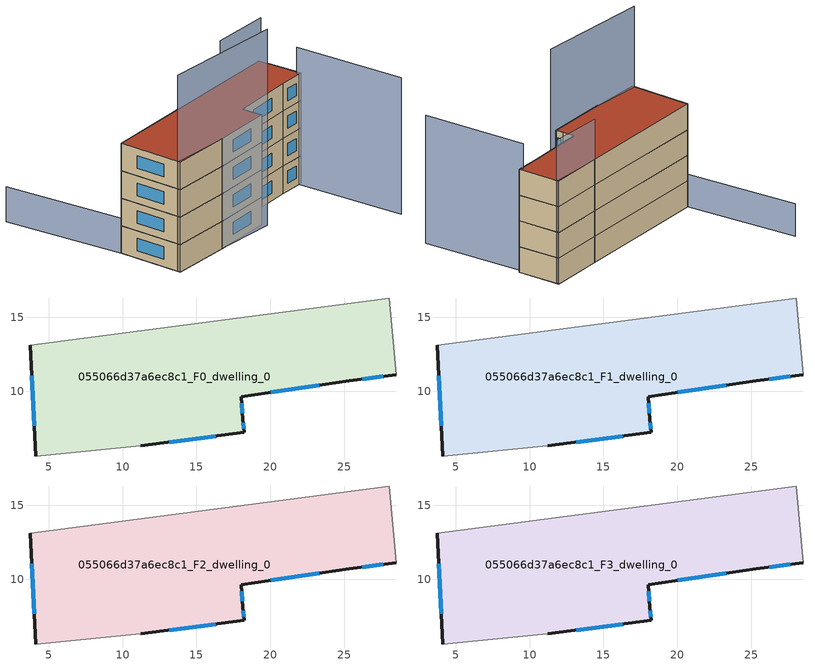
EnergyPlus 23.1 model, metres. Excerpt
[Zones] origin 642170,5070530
055066d37a6ec8c1_F0_dwelling_0
 floor ground (EU_floor_Construction): 28.54,11.11 28.04,16.32 21.34,15.42 3.73,13.12 4.12,5.62 11.23,6.32 18.23,7.21 18.14,8.12 18.04,9.62 25.34,10.71 z0
 wall outside (EU_wall_Construction): 4.12,5.62 3.73,13.12 / 28.54,11.11 25.34,10.71 18.04,9.62 18.14,8.12 18.23,7.21 11.23,6.32 z0:3
 wall adiabatic (EU_wall_Construction): 11.23,6.32 4.12,5.62 / 3.73,13.12 21.34,15.42 28.04,16.32 28.54,11.11 z0:3
 window (EU_Window_Construction): 16.31,6.97 13.16,6.56 / 4.02,7.68 3.84,11.06 / 27.66,11 26.22,10.82 / 23.33,10.41 20.05,9.92 / 18.06,9.2 18.11,8.53 / 18.16,7.87 18.21,7.46 z0.83:2.17
055066d37a6ec8c1_F1_dwelling_0
 floor to 055066d37a6ec8c1_F0_dwelling_0 (EU_floor_Construction): 28.54,11.11 28.04,16.32 21.34,15.42 3.73,13.12 4.12,5.62 11.23,6.32 18.23,7.21 18.13,8.12 18.04,9.62 25.34,10.71 z3
 wall outside (EU_wall_Construction): 4.12,5.62 3.73,13.12 / 28.54,11.11 25.34,10.71 18.04,9.62 18.14,8.12 18.23,7.21 11.23,6.32 z3:6
 wall adiabatic (EU_wall_Construction): 11.23,6.32 4.12,5.62 / 3.73,13.12 21.34,15.42 28.04,16.32 28.54,11.11 z3:6
 window (EU_Window_Construction): 16.31,6.97 13.16,6.56 / 4.02,7.68 3.84,11.06 / 27.66,11 26.22,10.82 / 23.33,10.41 20.05,9.92 / 18.06,9.2 18.11,8.53 / 18.16,7.87 18.21,7.46 z3.83:5.17
055066d37a6ec8c1_F2_dwelling_0
 floor to 055066d37a6ec8c1_F1_dwelling_0 (EU_floor_Construction): 28.54,11.11 28.04,16.32 21.34,15.42 3.73,13.12 4.12,5.62 11.23,6.32 18.23,7.21 18.13,8.12 18.04,9.62 25.34,10.71 z6
 wall outside (EU_wall_Construction): 4.12,5.62 3.73,13.12 / 28.54,11.11 25.34,10.71 18.04,9.62 18.14,8.12 18.23,7.21 11.23,6.32 z6:9
 wall adiabatic (EU_wall_Construction): 11.23,6.32 4.12,5.62 / 3.73,13.12 21.34,15.42 28.04,16.32 28.54,11.11 z6:9
 window (EU_Window_Construction): 16.31,6.97 13.16,6.56 / 4.02,7.68 3.84,11.06 / 27.66,11 26.22,10.82 / 23.33,10.41 20.05,9.92 / 18.06,9.2 18.11,8.53 / 18.16,7.87 18.21,7.46 z6.83:8.17
055066d37a6ec8c1_F3_dwelling_0
 floor to 055066d37a6ec8c1_F2_dwelling_0 (EU_floor_Construction): 28.54,11.11 28.04,16.32 21.34,15.42 3.73,13.12 4.12,5.62 11.23,6.32 18.23,7.21 18.13,8.12 18.04,9.62 25.34,10.71 z9
 wall outside (EU_wall_Construction): 4.12,5.62 3.73,13.12 / 28.54,11.11 25.34,10.71 18.04,9.62 18.14,8.12 18.23,7.21 11.23,6.32 z9:12
 wall adiabatic (EU_wall_Construction): 11.23,6.32 4.12,5.62 / 3.73,13.12 21.34,15.42 28.04,16.32 28.54,11.11 z9:12
 window (EU_Window_Construction): 16.31,6.97 13.16,6.56 / 4.02,7.68 3.84,11.06 / 27.66,11 26.22,10.82 / 23.33,10.41 20.05,9.92 / 18.06,9.2 18.11,8.53 / 18.16,7.87 18.21,7.46 z9.83:11.17
 roof outside (EU_roof_Construction): 28.04,16.32 28.54,11.11 25.34,10.71 18.04,9.62 18.14,8.12 18.23,7.21 11.23,6.32 4.12,5.62 3.73,13.12 21.34,15.42 z12
shading: 4.11,5.89 18.54,6.75 z0:21.4; 29.4,-1.43 28.1,11.28 z0:14.9; 21.83,15.48 3.73,13.12 / 3.73,13.12 1.93,26.87 z0:3.8; 28.1,16.07 21.26,15.41 z0:16.7
[Building]
EU S2 Campaign: North Axis=0; Terrain=City; Solar Distribution=FullExterior
[Site:Location]
Lyon-Bron: Latitude=45.75; Longitude=5; Time Zone=1; Elevation=198
[SizingPeriod:WeatherFileDays]
AnnualSizingPeriod: Begin Month=1; Begin Day of Month=1; End Month=12; End Day of Month=31; Day of Week for Start Day=Monday; Use Weather File Daylight Saving Period=No; Use Weather File Rain and Snow Indicators=No
[MATERIAL]
EU_InternalMass_Material: Roughness=MediumRough; Thickness=0.1; Conductivity=1; Density=1800; Specific Heat=900; Thermal Absorptance=0.9; Solar Absorptance=0.7; Visible Absorptance=0.7
[MATERIAL:NOMASS] Roughness=MediumRough; Thermal Absorptance=0.9; Solar Absorptance=0.7; Visible Absorptance=0.7
Name | Thermal Resistance
EU_wall_NoMass | 0.87146
EU_roof_NoMass | 0.842276
EU_floor_NoMass | 0.496999
[WINDOWMATERIAL:SIMPLEGLAZINGSYSTEM]
EU_Window_SimpleGlazing: UFactor=2.2525; Solar Heat Gain Coefficient=0.76; Visible Transmittance=0.76
[CONSTRUCTION]
EU_wall_Construction: EU_wall_NoMass
EU_roof_Construction: EU_roof_NoMass
EU_floor_Construction: EU_floor_NoMass
EU_InternalMass_Construction: EU_InternalMass_Material
EU_Window_Construction: EU_Window_SimpleGlazing
[ZONE] Type=1; Multiplier=1; Ceiling Height=autocalculate; Floor Area=autocalculate; Part of Total Floor Area=Yes
Name | Volume
055066d37a6ec8c1_F0_dwelling_0 | 490.573
055066d37a6ec8c1_F1_dwelling_0; 055066d37a6ec8c1_F2_dwelling_0 | 490.571
055066d37a6ec8c1_F3_dwelling_0 | 981.142
[INTERNALMASS] Construction=EU_InternalMass_Construction; Surface Area=163.524
Name | Zone or ZoneList
055066d37a6ec8c1_F0_dwelling_0_EU_InternalMass | 055066d37a6ec8c1_F0_dwelling_0
055066d37a6ec8c1_F1_dwelling_0_EU_InternalMass | 055066d37a6ec8c1_F1_dwelling_0
055066d37a6ec8c1_F2_dwelling_0_EU_InternalMass | 055066d37a6ec8c1_F2_dwelling_0
055066d37a6ec8c1_F3_dwelling_0_EU_InternalMass | 055066d37a6ec8c1_F3_dwelling_0
[OTHEREQUIPMENT] Fuel Type=Electricity; Design Level Calculation Method=Watts/Area; Power per Zone Floor Area=1; Fraction Latent=0; Fraction Radiant=0; Fraction Lost=0; Carbon Dioxide Generation Rate=0; EndUse Subcategory=EU_Step8_InternalGains
Name | Zone or ZoneList or Space or SpaceList | Schedule
EU_Step8_InternalGain_055066d37a6ec8c1_F0_dwelling_0_f000 | 055066d37a6ec8c1_F0_dwelling_0 | EU_Step8_GainSchedule_055066d37a6ec8c1_F0_dwelling_0_f000
EU_Step8_InternalGain_055066d37a6ec8c1_F1_dwelling_0_f000 | 055066d37a6ec8c1_F1_dwelling_0 | EU_Step8_GainSchedule_055066d37a6ec8c1_F1_dwelling_0_f000
EU_Step8_InternalGain_055066d37a6ec8c1_F2_dwelling_0_f000 | 055066d37a6ec8c1_F2_dwelling_0 | EU_Step8_GainSchedule_055066d37a6ec8c1_F2_dwelling_0_f000
EU_Step8_InternalGain_055066d37a6ec8c1_F3_dwelling_0_f000 | 055066d37a6ec8c1_F3_dwelling_0 | EU_Step8_GainSchedule_055066d37a6ec8c1_F3_dwelling_0_f000
[ZONEVENTILATION:DESIGNFLOWRATE] Schedule=EU_AlwaysOn; Design Flow Rate Calculation Method=AirChanges/Hour; Air Changes per Hour=0.425; Ventilation Type=Natural; Fan Pressure Rise=0; Fan Total Efficiency=1; Constant Term Coefficient=1; Temperature Term Coefficient=0; Velocity Term Coefficient=0; Velocity Squared Term Coefficient=0; Minimum Indoor Temperature=-100; Maximum Indoor Temperature=100; Delta Temperature=-100; Minimum Outdoor Temperature=-100; Maximum Outdoor Temperature=100; Maximum Wind Speed=40
Name | Zone or ZoneList or Space or SpaceList
EU_ConstantAir_055066d37a6ec8c1_F0_dwelling_0 | 055066d37a6ec8c1_F0_dwelling_0
EU_ConstantAir_055066d37a6ec8c1_F1_dwelling_0 | 055066d37a6ec8c1_F1_dwelling_0
EU_ConstantAir_055066d37a6ec8c1_F2_dwelling_0 | 055066d37a6ec8c1_F2_dwelling_0
EU_ConstantAir_055066d37a6ec8c1_F3_dwelling_0 | 055066d37a6ec8c1_F3_dwelling_0
[HVACTEMPLATE:THERMOSTAT] Constant Heating Setpoint=20; Constant Cooling Setpoint=50
EU_HeatOnly_055066d37a6ec8c1_F0_dwelling_0; EU_HeatOnly_055066d37a6ec8c1_F1_dwelling_0; EU_HeatOnly_055066d37a6ec8c1_F2_dwelling_0; EU_HeatOnly_055066d37a6ec8c1_F3_dwelling_0
[HVACTEMPLATE:ZONE:IDEALLOADSAIRSYSTEM] System Availability Schedule=EU_AlwaysOn; Maximum Heating Supply Air Temperature=50; Minimum Cooling Supply Air Temperature=13; Maximum Heating Supply Air Humidity Ratio=0.0156; Minimum Cooling Supply Air Humidity Ratio=0.0077; Heating Limit=NoLimit; Cooling Limit=NoLimit; Heating Availability Schedule=EU_AlwaysOn; Cooling Availability Schedule=EU_CoolingOff; Dehumidification Control Type=ConstantSensibleHeatRatio; Cooling Sensible Heat Ratio=0.7; Dehumidification Setpoint=60; Humidification Control Type=None; Humidification Setpoint=30; Outdoor Air Method=None; Outdoor Air Flow Rate per Person=0.00944; Outdoor Air Flow Rate per Zone Floor Area=0; Outdoor Air Flow Rate per Zone=0; Demand Controlled Ventilation Type=None; Outdoor Air Economizer Type=NoEconomizer; Heat Recovery Type=None; Sensible Heat Recovery Effectiveness=0.7; Latent Heat Recovery Effectiveness=0.65
Name | Template Thermostat
055066d37a6ec8c1_F0_dwelling_0 | EU_HeatOnly_055066d37a6ec8c1_F0_dwelling_0
055066d37a6ec8c1_F1_dwelling_0 | EU_HeatOnly_055066d37a6ec8c1_F1_dwelling_0
055066d37a6ec8c1_F2_dwelling_0 | EU_HeatOnly_055066d37a6ec8c1_F2_dwelling_0
055066d37a6ec8c1_F3_dwelling_0 | EU_HeatOnly_055066d37a6ec8c1_F3_dwelling_0
[SIZING:ZONE] Zone Cooling Design Supply Air Temperature Input Method=SupplyAirTemperature; Zone Cooling Design Supply Air Temperature=13; Zone Heating Design Supply Air Temperature Input Method=SupplyAirTemperature; Zone Heating Design Supply Air Temperature=50; Zone Cooling Design Supply Air Humidity Ratio=0.008; Zone Heating Design Supply Air Humidity Ratio=0.008; Cooling Design Air Flow Method=DesignDay; Cooling Design Air Flow Rate=0; Cooling Minimum Air Flow per Zone Floor Area=0.000762; Cooling Minimum Air Flow=0; Cooling Minimum Air Flow Fraction=0.2; Heating Design Air Flow Method=DesignDay; Heating Design Air Flow Rate=0; Heating Maximum Air Flow per Zone Floor Area=0.002032; Heating Maximum Air Flow=0.141576; Heating Maximum Air Flow Fraction=0.3; Account for Dedicated Outdoor Air System=No; Dedicated Outdoor Air System Control Strategy=NeutralSupplyAir; Dedicated Outdoor Air Low Setpoint Temperature for Design=autosize; Dedicated Outdoor Air High Setpoint Temperature for Design=autosize; Zone Load Sizing Method=Sensible Load Only No Latent Load; Zone Latent Cooling Design Supply Air Humidity Ratio Input Method=HumidityRatioDifference; Zone Cooling Design Supply Air Humidity Ratio Difference=0.005; Zone Latent Heating Design Supply Air Humidity Ratio Input Method=HumidityRatioDifference; Zone Humidification Design Supply Air Humidity Ratio Difference=0.005
055066d37a6ec8c1_F0_dwelling_0; 055066d37a6ec8c1_F1_dwelling_0; 055066d37a6ec8c1_F2_dwelling_0; 055066d37a6ec8c1_F3_dwelling_0
[SCHEDULE:CONSTANT]
Name | Hourly Value
EU_AlwaysOn | 1
EU_CoolingOff | 0
[SCHEDULE:FILE] Column Number=1; Rows to Skip at Top=0; Number of Hours of Data=8760; Column Separator=Comma; Interpolate to Timestep=No; Minutes per Item=60; Adjust Schedule for Daylight Savings=Yes
Name | File
EU_Step8_GainSchedule_055066d37a6ec8c1_F0_dwelling_0_f000 | ../../schedules/055066d37a6ec8c1/055066d37a6ec8c1_F0_dwelling_0_f000_gain.csv
EU_Step8_GainSchedule_055066d37a6ec8c1_F1_dwelling_0_f000 | ../../schedules/055066d37a6ec8c1/055066d37a6ec8c1_F1_dwelling_0_f000_gain.csv
EU_Step8_GainSchedule_055066d37a6ec8c1_F2_dwelling_0_f000 | ../../schedules/055066d37a6ec8c1/055066d37a6ec8c1_F2_dwelling_0_f000_gain.csv
EU_Step8_GainSchedule_055066d37a6ec8c1_F3_dwelling_0_f000 | ../../schedules/055066d37a6ec8c1/055066d37a6ec8c1_F3_dwelling_0_f000_gain.csv
